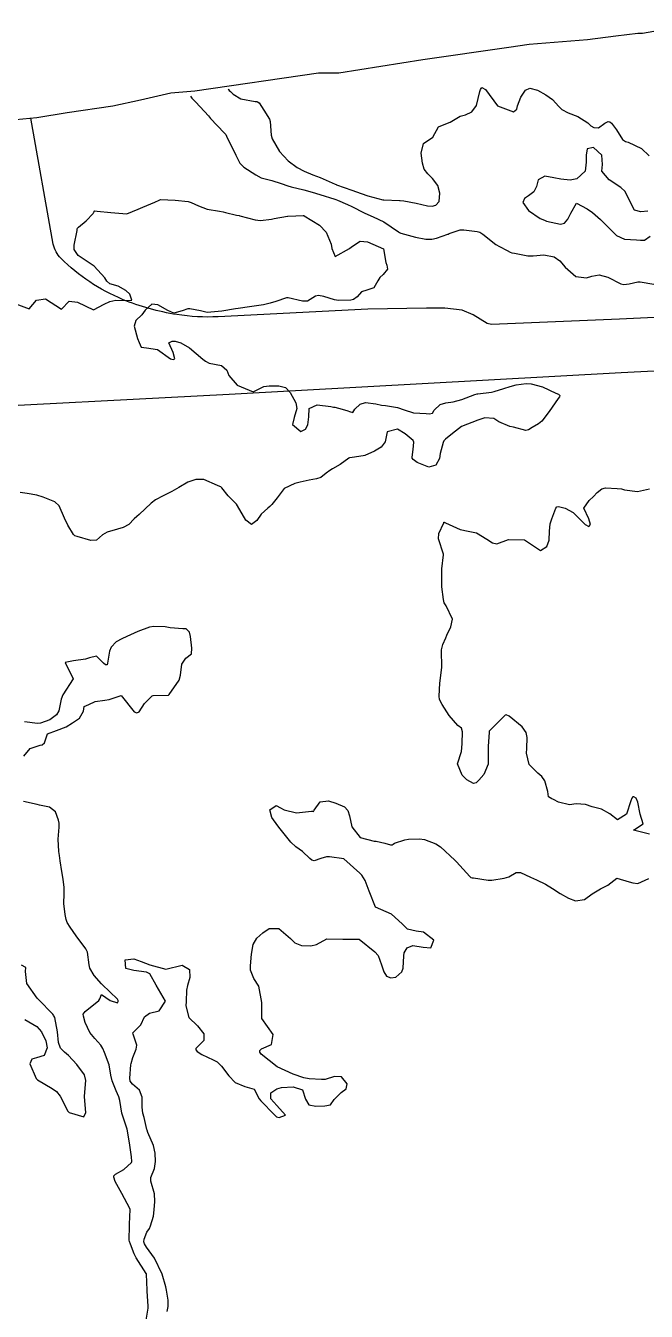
# Model space of a CAD drawing. Header units: metres. Extents: x 307586 to 320046, y 7427249 to 7434250.
# Drawn here: x 309751.1 to 309828.4, y 7432590.5 to 7432750.6 of the extents above; entities that cross this region are included whole.
import ezdxf

# ---------------------------------------------------------------- set-up
doc = ezdxf.new("R2010")
doc.units = ezdxf.units.M
doc.header["$MEASUREMENT"] = 0
for name, color, linetype in [('Area', 45, 'Continuous'), ('Curvas de Nivel 1m', 11, 'Continuous'), ('Vias Primárias', 230, 'Continuous')]:
    doc.layers.add(name, color=color, linetype=linetype)

msp = doc.modelspace()

# ---------------------------------------------------------------- linework, layer by layer
at = {"layer": 'Area'}
msp.add_polyline3d([(309746.33, 7432738.61, 712.62), (309752.51, 7432739.19, 712.58), (309756.26, 7432739.8, 712.65), (309761.95, 7432740.64, 712.68), (309765.39, 7432741.4, 713.79), (309769.19, 7432742.28, 721.14), (309772.16, 7432742.52, 724.32), (309787.58, 7432744.77, 713.01), (309790.09, 7432744.76, 713.66), (309800.55, 7432746.43, 713.4), (309811.29, 7432747.95, 710.78), (309813.79, 7432748.31, 719.53), (309821.07, 7432748.9, 710.83), (309824.59, 7432749.35, 715.52), (309827.32, 7432749.7, 714.2), (309827.92, 7432749.69, 711.27), (309833.1, 7432750.63, 710.98)], dxfattribs=at)
at = {"layer": 'Curvas de Nivel 1m', "flags": 128}
for points, elevation in [([(309776.31, 7432742.74), (309776.35, 7432742.67), (309776.45, 7432742.58), (309776.63, 7432742.43), (309776.94, 7432742.11), (309777.88, 7432741.54), (309779.69, 7432741.21), (309779.87, 7432741.18), (309779.99, 7432741.14), (309780.17, 7432741.02), (309780.77, 7432740.09), (309781.45, 7432739), (309781.54, 7432738.69), (309781.68, 7432736.99), (309781.82, 7432736.55), (309782.73, 7432734.98), (309783.78, 7432733.81), (309784.92, 7432732.96), (309785.77, 7432732.5), (309786.88, 7432732.05), (309787.76, 7432731.71), (309789.63, 7432730.9), (309789.75, 7432730.85), (309789.83, 7432730.82), (309791.74, 7432730.16), (309792.87, 7432729.73), (309793.73, 7432729.43), (309795.59, 7432728.96), (309795.72, 7432728.94), (309797.66, 7432728.86), (309797.72, 7432728.86), (309798.21, 7432728.8), (309799.72, 7432728.53), (309801.15, 7432728.19), (309801.72, 7432728.14), (309802.17, 7432728.29), (309802.61, 7432728.74), (309802.7, 7432729.78), (309802.45, 7432730.74), (309801.76, 7432731.58), (309801.17, 7432732.16), (309800.75, 7432732.77), (309800.52, 7432733.51), (309800.36, 7432734.77), (309800.63, 7432735.95), (309801.82, 7432736.75), (309802.53, 7432738.05), (309803.84, 7432738.58), (309803.96, 7432738.61), (309804.16, 7432738.73), (309805.22, 7432739.35), (309805.86, 7432739.54), (309806.66, 7432739.9), (309807.23, 7432740.69), (309807.66, 7432742.45), (309807.74, 7432742.68), (309807.9, 7432742.93), (309808.38, 7432742.68), (309809.87, 7432740.66), (309811.86, 7432739.92), (309812.26, 7432740.24), (309812.35, 7432740.63), (309812.76, 7432741.74), (309813.35, 7432742.62), (309813.9, 7432742.83), (309814.83, 7432742.6), (309815.89, 7432742.02), (309816.73, 7432741.43), (309817.49, 7432740.57), (309817.87, 7432740.18), (309818.65, 7432739.77), (309819.85, 7432739.31), (309821.12, 7432738.52), (309821.5, 7432738.17), (309821.84, 7432737.96), (309822.44, 7432737.91), (309823.25, 7432738.5), (309823.63, 7432738.7), (309823.85, 7432738.64), (309824.04, 7432738.49), (309824.67, 7432737.65), (309825.43, 7432736.47), (309825.82, 7432736.21), (309826.15, 7432736.13), (309827.81, 7432735.35), (309828.73, 7432734.43)], 711), ([(309771.64, 7432741.87), (309771.8, 7432741.6), (309772.19, 7432741.21), (309772.31, 7432741.11), (309773.85, 7432739.42), (309774.14, 7432739.09), (309775.82, 7432737.27), (309775.93, 7432737.18), (309776.01, 7432737.07), (309776.21, 7432736.67), (309777.03, 7432735.05), (309777.26, 7432734.52), (309777.78, 7432733.5), (309778.29, 7432733.03), (309779.76, 7432732.07), (309780.45, 7432731.7), (309781.76, 7432731.33), (309782.9, 7432730.98), (309783.75, 7432730.67), (309784.16, 7432730.56), (309785.74, 7432730.19), (309786.77, 7432729.9), (309787.73, 7432729.61), (309789.61, 7432729.02), (309789.72, 7432728.98), (309789.93, 7432728.9), (309791.19, 7432728.35), (309791.72, 7432728.1), (309793.25, 7432727.31), (309793.71, 7432727.1), (309794.38, 7432726.84), (309795.69, 7432726.22), (309797.54, 7432724.94), (309797.67, 7432724.86), (309797.83, 7432724.8), (309799.67, 7432724.31), (309800.95, 7432724.04), (309801.67, 7432724.03), (309802.25, 7432724.16), (309803.67, 7432724.65), (309803.73, 7432724.67), (309803.86, 7432724.73), (309805.2, 7432725.19), (309805.68, 7432725.22), (309807.35, 7432725.01), (309807.68, 7432724.91), (309808.05, 7432724.68), (309809.66, 7432723.39), (309810.12, 7432723.12), (309811.05, 7432722.64), (309811.43, 7432722.41), (309811.65, 7432722.36), (309811.98, 7432722.3), (309813.65, 7432721.95), (309814.29, 7432721.96), (309815.65, 7432722.1), (309816.94, 7432721.86), (309817.64, 7432721.35), (309818.31, 7432720.55), (309819.62, 7432719.4), (309820.93, 7432719.21), (309821.62, 7432719.44), (309822.53, 7432719.59), (309823.62, 7432719.33), (309825.22, 7432718.47), (309825.6, 7432718.4), (309826.26, 7432718.46), (309827.32, 7432718.73), (309827.61, 7432718.73), (309829.34, 7432718.42)], 712), ([(309828.6, 7432727.55), (309827.71, 7432727.44), (309826.94, 7432727.67), (309826.49, 7432728.46), (309825.75, 7432729.96), (309825.23, 7432730.48), (309823.76, 7432731.42), (309822.84, 7432732.5), (309822.94, 7432733.34), (309822.87, 7432734.5), (309821.81, 7432735.46), (309821.04, 7432735.28), (309820.89, 7432734.52), (309820.91, 7432733.64), (309820.79, 7432732.52), (309819.76, 7432731.55), (309818.92, 7432731.39), (309817.76, 7432731.5), (309816.86, 7432731.67), (309815.77, 7432731.89), (309814.92, 7432731.44), (309814.74, 7432730.6), (309814.39, 7432729.95), (309813.74, 7432729.45), (309813.24, 7432729.11), (309813.02, 7432728.62), (309813.71, 7432727.61), (309815.19, 7432726.6), (309815.7, 7432726.39), (309815.98, 7432726.3), (309817.69, 7432725.9), (309818.2, 7432726.05), (309818.62, 7432726.55), (309818.99, 7432727.27), (309819.72, 7432728.54), (309821.02, 7432727.83), (309821.71, 7432727.36), (309822.71, 7432726.5), (309823.69, 7432725.49), (309824.7, 7432724.48), (309825.67, 7432724.03), (309827.16, 7432723.94), (309827.67, 7432723.92), (309828.18, 7432723.92), (309828.88, 7432724.43)], 711), ([(309749.56, 7432716.13), (309751.55, 7432715.35), (309752.47, 7432716.44), (309753.57, 7432716.6), (309755.55, 7432715.31), (309756.52, 7432716.34), (309757.57, 7432716.2), (309759.55, 7432715.26), (309760.86, 7432715.95), (309761.57, 7432716.26), (309762.33, 7432716.46), (309763.57, 7432716.4), (309764.34, 7432716.43), (309764.07, 7432717.21), (309763.59, 7432717.64), (309762.64, 7432718.17), (309761.6, 7432718.5), (309761.19, 7432718.83), (309760.95, 7432719.24), (309759.62, 7432720.7), (309758.78, 7432721.27), (309757.64, 7432722.01), (309757.13, 7432722.77), (309757.14, 7432723.29), (309757.52, 7432725.13), (309757.53, 7432725.28), (309757.55, 7432725.4), (309757.68, 7432725.53), (309758.63, 7432726.33), (309759.49, 7432727.26), (309759.57, 7432727.39), (309759.71, 7432727.57), (309760, 7432727.55), (309761.7, 7432727.36), (309763.7, 7432727.21), (309765.13, 7432727.77), (309765.71, 7432728.01), (309767.19, 7432728.64), (309767.72, 7432728.91), (309767.91, 7432728.97), (309769.72, 7432728.9), (309771.32, 7432728.72), (309771.72, 7432728.61), (309772.63, 7432728.18), (309773.71, 7432727.78), (309775.25, 7432727.53), (309775.71, 7432727.44), (309776, 7432727.36), (309777.37, 7432727.04), (309777.7, 7432726.98), (309777.77, 7432726.97), (309779.69, 7432726.46), (309780.33, 7432726.38), (309781.7, 7432726.55), (309782.06, 7432726.62), (309783.7, 7432726.91), (309783.75, 7432726.92), (309784.75, 7432726.96), (309785.66, 7432726.99), (309785.7, 7432726.99), (309785.73, 7432726.98), (309785.79, 7432726.95), (309787.69, 7432725.77), (309788.52, 7432724.91), (309789.13, 7432723.43), (309789.25, 7432722.9), (309789.64, 7432721.9), (309791.44, 7432722.87), (309791.66, 7432723.09), (309792.74, 7432723.78), (309793.66, 7432723.71), (309795.65, 7432722.83), (309795.95, 7432721.14), (309796.06, 7432720.82), (309796.16, 7432720.29), (309795.62, 7432719.65), (309795.19, 7432719.26), (309794.97, 7432718.84), (309794.46, 7432717.97), (309793.59, 7432717.69), (309792.94, 7432717.5), (309792.38, 7432716.86), (309791.93, 7432716.51), (309791.58, 7432716.44), (309790.05, 7432716.42), (309789.58, 7432716.49), (309788.25, 7432716.91), (309787.58, 7432717.03), (309787.21, 7432716.93), (309786.2, 7432716.31), (309785.57, 7432716.32), (309783.8, 7432716.74), (309783.58, 7432716.75), (309782.27, 7432716.29), (309781.57, 7432716.06), (309780.71, 7432715.86), (309779.56, 7432715.69), (309778.98, 7432715.6), (309777.56, 7432715.42), (309777.23, 7432715.37), (309775.55, 7432715.07), (309773.71, 7432714.93), (309773.55, 7432714.94), (309772.86, 7432715.1), (309771.56, 7432715.36), (309771.3, 7432715.37), (309770.61, 7432715.12), (309769.55, 7432714.84), (309768.79, 7432715.15), (309767.56, 7432715.85), (309766.8, 7432715.93), (309766, 7432715.18), (309765.55, 7432714.62), (309764.83, 7432713.9), (309764.62, 7432713.2), (309765.04, 7432711.67), (309765.22, 7432711.19), (309765.5, 7432710.6), (309766.15, 7432710.53), (309767.5, 7432710.29), (309769.12, 7432709.14), (309769.48, 7432709.04), (309769.68, 7432709.14), (309769.49, 7432709.92), (309768.94, 7432711.15), (309769.33, 7432711.33), (309769.52, 7432711.36), (309769.73, 7432711.35), (309770.44, 7432711.13), (309771.5, 7432710.53), (309773.16, 7432709.09), (309773.48, 7432708.85), (309773.95, 7432708.61), (309775.48, 7432708.31), (309776.15, 7432707.74), (309776.41, 7432707.06), (309777.45, 7432705.86), (309779.43, 7432705.02), (309780.76, 7432705.69), (309781.44, 7432705.79), (309782.64, 7432705.78), (309783.44, 7432705.57), (309784.06, 7432704.96), (309784.73, 7432703.65), (309784.87, 7432702.96), (309784.54, 7432701.82), (309784.35, 7432700.96), (309785.38, 7432700.08), (309785.93, 7432700.4), (309786.24, 7432700.94), (309786.38, 7432701.91), (309786.41, 7432702.94), (309787.42, 7432703.42), (309789.12, 7432703.2), (309789.42, 7432703.13), (309789.62, 7432703.1), (309790.52, 7432702.88), (309791.21, 7432702.68), (309791.41, 7432702.58), (309791.83, 7432702.44), (309792.1, 7432702.86), (309792.76, 7432703.51), (309793.42, 7432703.71), (309794.71, 7432703.55), (309795.42, 7432703.38), (309795.91, 7432703.31), (309797.42, 7432703.07), (309798.22, 7432702.79), (309799.41, 7432702.42), (309800.98, 7432702.33), (309801.41, 7432702.3), (309801.76, 7432702.39), (309801.97, 7432702.74), (309802.71, 7432703.45), (309803.42, 7432703.65), (309804.36, 7432703.78), (309805.43, 7432704.06), (309807.05, 7432704.69), (309807.33, 7432704.78), (309807.43, 7432704.8), (309809.12, 7432704.99), (309809.44, 7432705.06), (309810.64, 7432705.44), (309811.45, 7432705.7), (309812.18, 7432705.9), (309813.45, 7432706.05), (309814.04, 7432706.02), (309815.45, 7432705.65), (309817.13, 7432704.87), (309817.44, 7432704.72), (309817.62, 7432704.56), (309817.6, 7432704.39), (309817.43, 7432704.18), (309816.31, 7432702.58), (309815.4, 7432701.38), (309814.96, 7432701.03), (309814.18, 7432700.6), (309813.71, 7432700.28), (309813.39, 7432700.21), (309811.85, 7432700.63), (309811.39, 7432700.72), (309810.04, 7432701.29), (309809.4, 7432701.72), (309808.28, 7432701.8), (309807.4, 7432701.51), (309805.39, 7432700.71), (309804.27, 7432699.83), (309803.37, 7432699.12), (309803.17, 7432698.93), (309803.08, 7432698.73), (309802.73, 7432697.36), (309802.64, 7432696.74), (309802.19, 7432695.88), (309801.33, 7432695.64), (309799.86, 7432696.24), (309799.34, 7432696.59), (309799.25, 7432696.78), (309799.22, 7432696.9), (309799.35, 7432697.83), (309799.45, 7432698.78), (309799.37, 7432698.95), (309798.38, 7432699.79), (309797.39, 7432700.36), (309796.14, 7432700.06), (309795.86, 7432698.82), (309795.36, 7432698.15), (309794.55, 7432697.64), (309793.35, 7432697.12), (309793.13, 7432697.07), (309791.77, 7432696.87), (309791.42, 7432696.79), (309791.34, 7432696.75), (309790.26, 7432695.96), (309789.32, 7432695.43), (309788.98, 7432695.24), (309788.53, 7432694.91), (309787.87, 7432694.35), (309787.31, 7432694.19), (309786.39, 7432694.02), (309785.3, 7432693.77), (309784.64, 7432693.62), (309783.29, 7432692.97), (309782.42, 7432691.84), (309781.75, 7432690.99), (309781.51, 7432690.74), (309781.27, 7432690.54), (309780.44, 7432689.81), (309779.87, 7432689.01), (309779.24, 7432688.52), (309778.53, 7432689.03), (309777.47, 7432690.83), (309777.35, 7432691.04), (309777.27, 7432691.13), (309776.31, 7432692.08), (309775.52, 7432693.07), (309775.41, 7432693.18), (309775.29, 7432693.23), (309775.01, 7432693.36), (309773.3, 7432694.1), (309772.29, 7432694.11), (309771.3, 7432693.77), (309770.18, 7432693.13), (309769.29, 7432692.6), (309768.22, 7432692.09), (309767.28, 7432691.58), (309766.75, 7432691.17), (309765.99, 7432690.45), (309765.25, 7432689.75), (309764.94, 7432689.5), (309764.6, 7432689.2), (309763.94, 7432688.5), (309763.23, 7432688.12), (309762.53, 7432687.92), (309761.23, 7432687.56), (309760.65, 7432687.24), (309759.91, 7432686.55), (309759.21, 7432686.5), (309757.5, 7432687), (309757.22, 7432687.11), (309757.04, 7432687.28), (309756.36, 7432688.42), (309755.92, 7432689.3), (309755.27, 7432690.83), (309754.73, 7432691.32), (309753.28, 7432691.92), (309752.48, 7432692.14), (309751.28, 7432692.35), (309750.4, 7432692.48)], 713), ([(309828.79, 7432649.92), (309826.79, 7432650.44), (309828, 7432651.23), (309827.64, 7432652.43), (309827.33, 7432653.94), (309827.15, 7432654.44), (309826.84, 7432654.59), (309826.7, 7432654.58), (309826.61, 7432654.44), (309826.47, 7432654.09), (309825.94, 7432652.45), (309824.81, 7432651.72), (309823.86, 7432652.48), (309822.82, 7432653.04), (309821.67, 7432653.36), (309820.82, 7432653.65), (309819.66, 7432653.7), (309818.82, 7432653.58), (309817.45, 7432653.93), (309816.83, 7432654.25), (309816.62, 7432654.35), (309816.21, 7432654.57), (309816.14, 7432655.27), (309815.76, 7432656.58), (309815.39, 7432657.1), (309814.87, 7432657.54), (309813.8, 7432658.6), (309813.48, 7432660.03), (309813.5, 7432660.6), (309813.55, 7432661.98), (309813.42, 7432662.61), (309812.94, 7432663.31), (309811.33, 7432664.63), (309810.96, 7432664.82), (309810.81, 7432664.78), (309810.69, 7432664.63), (309808.94, 7432662.89), (309808.83, 7432662.77), (309808.81, 7432662.66), (309808.72, 7432660.85), (309808.72, 7432660.66), (309808.7, 7432658.84), (309808.69, 7432658.66), (309808.17, 7432657.37), (309807.53, 7432656.67), (309807.19, 7432656.34), (309806.86, 7432656.23), (309806.05, 7432656.69), (309805.47, 7432657.3), (309804.88, 7432658.71), (309805.36, 7432660.25), (309805.44, 7432660.7), (309805.46, 7432661.25), (309805.49, 7432662.7), (309805.37, 7432663.13), (309804.94, 7432663.49), (309803.86, 7432664.72), (309802.97, 7432666.08), (309802.65, 7432666.73), (309802.58, 7432667.14), (309802.67, 7432668.73), (309802.71, 7432669.03), (309802.92, 7432670.73), (309802.92, 7432670.84), (309802.87, 7432672.73), (309802.88, 7432672.91), (309803.06, 7432673.55), (309803.41, 7432674.39), (309803.54, 7432674.73), (309804.06, 7432675.75), (309804.27, 7432676.72), (309803.48, 7432678.36), (309803.24, 7432678.73), (309803.13, 7432679.16), (309802.95, 7432680.73), (309802.95, 7432680.94), (309802.93, 7432682.73), (309802.93, 7432682.97), (309803.13, 7432684.73), (309803.13, 7432684.8), (309802.53, 7432686.74), (309802.57, 7432687.4), (309803.16, 7432688.73), (309803.19, 7432688.79), (309803.24, 7432688.8), (309803.4, 7432688.73), (309805.23, 7432687.87), (309806.22, 7432687.68), (309807.23, 7432687.45), (309808.53, 7432686.67), (309809.22, 7432686.22), (309809.77, 7432686.1), (309811.22, 7432686.63), (309813.22, 7432686.61), (309815.2, 7432685.28), (309816.02, 7432685.77), (309816.29, 7432686.57), (309816.34, 7432687.68), (309816.41, 7432688.57), (309816.62, 7432689.2), (309817.13, 7432690.56), (309817.27, 7432690.7), (309817.46, 7432690.74), (309818.3, 7432690.55), (309819.27, 7432690.02), (309820.8, 7432688.52), (309821.24, 7432688.27), (309821.43, 7432688.52), (309821.25, 7432689.23), (309820.61, 7432690.52), (309821.28, 7432691.51), (309821.8, 7432692), (309822.27, 7432692.5), (309822.85, 7432692.94), (309823.3, 7432693.07), (309824.78, 7432692.99), (309825.3, 7432692.95), (309825.67, 7432692.84), (309827.29, 7432692.62), (309828.79, 7432692.93)], 713), ([(309750.89, 7432659.67), (309751.65, 7432660.6), (309752.91, 7432661.02), (309753.17, 7432661.06), (309753.45, 7432661.32), (309753.82, 7432662.42), (309754.93, 7432662.87), (309756.13, 7432663.29), (309756.94, 7432663.8), (309757.82, 7432664.4), (309758.31, 7432665.27), (309758.39, 7432665.84), (309758.97, 7432666.1), (309759.76, 7432666.46), (309760.97, 7432666.64), (309761.51, 7432666.69), (309762.98, 7432667.21), (309764.6, 7432665.19), (309764.95, 7432665.06), (309765.24, 7432665.19), (309765.91, 7432666.23), (309766.84, 7432667.16), (309766.98, 7432667.21), (309768.87, 7432667.26), (309768.98, 7432667.33), (309770.22, 7432669.12), (309770.39, 7432669.74), (309770.57, 7432671.12), (309771.04, 7432671.85), (309771.74, 7432672.41), (309771.79, 7432673.1), (309771.62, 7432674.55), (309771.5, 7432675.11), (309771.08, 7432675.5), (309770.68, 7432675.52), (309769.08, 7432675.64), (309768.48, 7432675.75), (309767.08, 7432675.81), (309766.53, 7432675.72), (309765.07, 7432675.19), (309763.72, 7432674.55), (309763.06, 7432674.26), (309762.38, 7432673.9), (309761.73, 7432673.22), (309761.53, 7432672.75), (309761.3, 7432671.23), (309761.25, 7432671.01), (309761.03, 7432671.01), (309760.8, 7432671.23), (309759.91, 7432672.11), (309759.04, 7432671.89), (309758.56, 7432671.74), (309757.04, 7432671.52), (309756.03, 7432671.3), (309757, 7432669.28), (309755.73, 7432667.3), (309755.52, 7432666.76), (309755.23, 7432665.31), (309754.95, 7432664.82), (309754.09, 7432664.17), (309752.94, 7432663.75), (309752.56, 7432663.72), (309750.94, 7432663.92)], 712), ([(309766.06, 7432589.16), (309766.34, 7432590.89), (309766.35, 7432591.16), (309766.22, 7432593.03), (309766.22, 7432593.16), (309766.15, 7432595.12), (309766.14, 7432595.16), (309766.11, 7432595.22), (309764.87, 7432597.18), (309764.63, 7432597.66), (309764.16, 7432598.86), (309764.03, 7432599.19), (309764, 7432599.36), (309764.03, 7432601.19), (309764.03, 7432601.36), (309764.11, 7432603.19), (309764.09, 7432603.32), (309763.06, 7432605.2), (309762.26, 7432606.68), (309762.07, 7432607.21), (309762.08, 7432607.4), (309762.27, 7432607.58), (309763.31, 7432608.16), (309764.28, 7432609.05), (309764.31, 7432609.19), (309764.29, 7432609.74), (309764.06, 7432611.19), (309764.02, 7432611.49), (309763.74, 7432613.2), (309763.46, 7432614.08), (309763.09, 7432615.2), (309762.83, 7432616.75), (309762.72, 7432617.21), (309762.39, 7432617.96), (309761.86, 7432619.22), (309761.72, 7432619.91), (309761.49, 7432621.22), (309760.92, 7432622.75), (309760.71, 7432623.23), (309760.46, 7432623.67), (309759.73, 7432624.5), (309759.08, 7432625.25), (309758.49, 7432626.48), (309758.29, 7432627.26), (309758.27, 7432627.5), (309758.51, 7432627.87), (309760.21, 7432629.23), (309760.33, 7432629.43), (309760.53, 7432629.95), (309761.62, 7432629.22), (309762.52, 7432628.95), (309762.64, 7432629.09), (309762.64, 7432629.21), (309762.53, 7432629.38), (309760.61, 7432631.23), (309760.55, 7432631.29), (309759.64, 7432632.32), (309759.1, 7432633.25), (309759, 7432633.68), (309758.79, 7432635.26), (309758.6, 7432635.67), (309757.4, 7432637.27), (309756.63, 7432638.34), (309756.28, 7432638.92), (309756.15, 7432639.29), (309756.01, 7432639.93), (309755.86, 7432641.29), (309755.88, 7432642.49), (309755.88, 7432643.29), (309755.75, 7432644.34), (309755.59, 7432645.3), (309755.41, 7432646.62), (309755.3, 7432647.3), (309755.22, 7432647.77), (309755.14, 7432649.3), (309755.26, 7432650.83), (309755.26, 7432651.3), (309755.18, 7432651.69), (309754.81, 7432652.73), (309754.05, 7432653.32), (309752.82, 7432653.55), (309752.53, 7432653.62), (309750.82, 7432653.99)], 712), ([(309768.72, 7432590.47), (309768.85, 7432591.13), (309768.84, 7432591.89), (309768.65, 7432593.13), (309768.55, 7432593.58), (309768.11, 7432595.14), (309767.14, 7432597.15), (309766.16, 7432598.49), (309765.9, 7432598.9), (309765.83, 7432599.17), (309765.84, 7432599.49), (309766.18, 7432600.36), (309766.51, 7432600.83), (309766.66, 7432601.16), (309767, 7432602.36), (309767.09, 7432603.15), (309767.17, 7432604.2), (309767.14, 7432605.15), (309766.69, 7432606.72), (309766.68, 7432607.16), (309767.15, 7432608.28), (309767.28, 7432609.15), (309767.24, 7432610.21), (309767.04, 7432611.15), (309766.33, 7432612.8), (309766.23, 7432613.06), (309766.2, 7432613.16), (309765.84, 7432614.66), (309765.7, 7432615.17), (309765.6, 7432615.94), (309765.61, 7432617.17), (309765.28, 7432618.06), (309764.4, 7432618.8), (309764.13, 7432619.19), (309764.07, 7432619.53), (309764.21, 7432621.19), (309764.24, 7432621.39), (309764.44, 7432622.11), (309764.85, 7432623.18), (309764.94, 7432623.66), (309764.47, 7432625.04), (309764.44, 7432625.19), (309764.45, 7432625.21), (309764.47, 7432625.24), (309765.45, 7432626.21), (309765.92, 7432627.17), (309766.51, 7432627.65), (309767.73, 7432627.93), (309768.52, 7432629.14), (309767.35, 7432631.15), (309766.57, 7432632.53), (309766.16, 7432632.75), (309764.57, 7432632.96), (309763.59, 7432633.2), (309763.48, 7432634.3), (309764.59, 7432634.43), (309765.48, 7432634.07), (309766.58, 7432633.65), (309768.57, 7432633.14), (309770.58, 7432633.61), (309771.49, 7432633.1), (309771.56, 7432632.1), (309771.25, 7432631.1), (309771.15, 7432630.5), (309771.1, 7432629.1), (309771.06, 7432628.56), (309771.41, 7432627.1), (309772.49, 7432626.07), (309773.28, 7432625.08), (309773.3, 7432624.25), (309772.46, 7432623.39), (309772.29, 7432623.26), (309772.29, 7432623.09), (309772.45, 7432622.85), (309773.05, 7432622.48), (309774.44, 7432621.83), (309774.96, 7432621.58), (309775.5, 7432621.05), (309776.41, 7432619.84), (309777.21, 7432619.03), (309778.4, 7432618.5), (309779.56, 7432618.17), (309780.2, 7432616.99), (309780.38, 7432616.73), (309782.09, 7432614.97), (309782.35, 7432614.74), (309782.66, 7432614.66), (309783.48, 7432614.96), (309782.37, 7432616.14), (309781.63, 7432616.98), (309781.64, 7432617.73), (309782.4, 7432618.22), (309782.98, 7432618.39), (309784.4, 7432618.49), (309785.56, 7432618.1), (309785.94, 7432616.93), (309786.37, 7432616.22), (309787.23, 7432616.05), (309788.37, 7432616.1), (309789.05, 7432616.21), (309789.53, 7432616.88), (309790.39, 7432617.76), (309791.02, 7432618.24), (309791.13, 7432618.86), (309790.42, 7432619.7), (309789.56, 7432619.74), (309788.41, 7432619.4), (309787.95, 7432619.37), (309786.41, 7432619.48), (309785.75, 7432619.6), (309784.42, 7432620.05), (309782.43, 7432620.97), (309780.45, 7432622.54), (309780.25, 7432622.79), (309780.28, 7432622.99), (309780.46, 7432623.21), (309781.7, 7432623.73), (309781.92, 7432624.98), (309780.5, 7432626.99), (309780.52, 7432628.99), (309780.12, 7432631), (309779.53, 7432631.98), (309779.12, 7432633.01), (309779.1, 7432633.54), (309779.22, 7432635.01), (309779.42, 7432636.2), (309779.89, 7432637), (309780.63, 7432637.66), (309781.43, 7432638.19), (309782.64, 7432638.2), (309784.09, 7432636.96), (309784.61, 7432636.41), (309785.45, 7432636.09), (309786.61, 7432636.04), (309787.32, 7432636.2), (309788.62, 7432636.9), (309790.62, 7432636.87), (309792.62, 7432636.85), (309794.6, 7432635.27), (309794.98, 7432634.82), (309795.41, 7432633.65), (309795.7, 7432632.81), (309796.03, 7432632.27), (309796.57, 7432632.04), (309797.22, 7432632.14), (309797.94, 7432632.79), (309798.12, 7432633.24), (309798.2, 7432634.78), (309798.23, 7432635.16), (309798.61, 7432635.78), (309799.32, 7432636.06), (309800.61, 7432635.88), (309801.56, 7432635.79), (309801.95, 7432636.74), (309800.63, 7432637.75), (309799.73, 7432637.86), (309798.64, 7432638.11), (309797.99, 7432638.79), (309796.66, 7432639.98), (309794.67, 7432640.83), (309793.89, 7432642.84), (309793.37, 7432644.18), (309792.96, 7432644.85), (309792.72, 7432645.1), (309790.74, 7432646.87), (309788.96, 7432647.11), (309788.75, 7432647.12), (309788.55, 7432647.1), (309787.85, 7432646.91), (309787.03, 7432646.63), (309786.74, 7432646.68), (309786.48, 7432646.92), (309785.59, 7432647.77), (309784.76, 7432648.36), (309784.12, 7432648.96), (309782.79, 7432650.59), (309782.49, 7432650.97), (309781.77, 7432652.01), (309781.5, 7432652.98), (309782.3, 7432653.5), (309782.82, 7432653.23), (309783.28, 7432652.97), (309784.81, 7432652.58), (309786.68, 7432652.79), (309786.81, 7432652.79), (309786.96, 7432652.77), (309787.02, 7432652.92), (309787.77, 7432653.96), (309788.82, 7432654.07), (309789.73, 7432653.8), (309790.82, 7432653.34), (309791.22, 7432652.87), (309791.44, 7432652.23), (309791.71, 7432650.86), (309792.77, 7432649.53), (309794.52, 7432649.08), (309794.77, 7432649.05), (309795.84, 7432648.81), (309796.54, 7432648.59), (309796.76, 7432648.61), (309796.86, 7432648.7), (309797.03, 7432648.8), (309798.31, 7432649.24), (309798.77, 7432649.32), (309800.16, 7432649.37), (309800.77, 7432649.27), (309802.18, 7432648.74), (309802.76, 7432648.36), (309804.53, 7432646.71), (309804.74, 7432646.5), (309806.43, 7432644.68), (309806.56, 7432644.53), (309806.71, 7432644.51), (309806.88, 7432644.51), (309808.71, 7432644.23), (309809.14, 7432644.23), (309810.71, 7432644.46), (309811.26, 7432644.63), (309812.19, 7432645.15), (309812.72, 7432645.16), (309813.96, 7432644.6), (309814.71, 7432644.26), (309815.85, 7432643.72), (309816.7, 7432643.18), (309817.65, 7432642.55), (309818.69, 7432641.96), (309819.59, 7432641.62), (309820.69, 7432641.82), (309821.66, 7432642.51), (309822.7, 7432643.12), (309823.59, 7432643.59), (309824.71, 7432644.47), (309826.26, 7432644), (309826.71, 7432643.87), (309827.33, 7432643.81), (309828.71, 7432644.42)], 713), ([(309750.99, 7432626.85), (309752.48, 7432625.97), (309753.07, 7432625.32), (309753.6, 7432624.18), (309753.78, 7432623.32), (309753.4, 7432622.37), (309752.44, 7432622.08), (309751.87, 7432621.9), (309751.61, 7432621.34), (309752.41, 7432619.5), (309752.57, 7432619.33), (309754.39, 7432618.25), (309754.96, 7432617.88), (309755.39, 7432617.29), (309756.36, 7432615.45), (309756.53, 7432615.28), (309758.35, 7432614.74), (309758.6, 7432615.26), (309758.43, 7432617.21), (309758.42, 7432617.26), (309758.43, 7432617.3), (309758.58, 7432619.26), (309758.41, 7432619.96), (309757.47, 7432621.27), (309756.44, 7432622.38), (309755.95, 7432622.79), (309755.43, 7432623.3), (309755.17, 7432624.01), (309755.05, 7432625.3), (309754.72, 7432627.09), (309754.62, 7432627.31), (309754.58, 7432627.39), (309754.5, 7432627.52), (309752.69, 7432629.33), (309752.53, 7432629.5), (309751.23, 7432631.34), (309751.09, 7432632.83), (309751.14, 7432633.34), (309750.58, 7432633.63)], 711)]:
    msp.add_lwpolyline(points, dxfattribs=dict(at, elevation=elevation))
at = {"layer": 'Vias Primárias'}
msp.add_lwpolyline([(310076.07, 7432727.98), (310033.84, 7432725.37), (309973.85, 7432722.28), (309933.62, 7432720.27), (309893.51, 7432718.01), (309875.27, 7432716.82), (309859.31, 7432715.94), (309839.02, 7432714.74), (309825.05, 7432714.1), (309809.12, 7432713.43), (309808.58, 7432713.56), (309806.83, 7432714.64), (309805.48, 7432715.18), (309803.32, 7432715.45), (309801.02, 7432715.45), (309793.73, 7432715.32), (309775.06, 7432714.38, -0.05131), (309769.93, 7432714.65, -0.058956), (309763.18, 7432716.54, -0.098884), (309755.49, 7432721.67, -0.146915), (309754.54, 7432723.42), (309751.73, 7432739.12)], format="xyb", dxfattribs=at)
msp.add_lwpolyline([(309470.33, 7432706.22), (309510.92, 7432701.26), (309545.11, 7432700.03), (309560.44, 7432699.83), (309592.11, 7432699.67), (309616.21, 7432699.59), (309638.89, 7432699.48), (309657.05, 7432699.48), (309677.07, 7432700.02), (309702.36, 7432701.09), (309739.74, 7432702.84), (309776.45, 7432704.72), (309825.27, 7432707.42), (309858.03, 7432709.11), (309888.72, 7432711.16), (309893.57, 7432711.57), (309939.05, 7432714.21), (310002.63, 7432717.55), (310059.42, 7432720.32)], dxfattribs=at)

doc.saveas('drawing.dxf')
